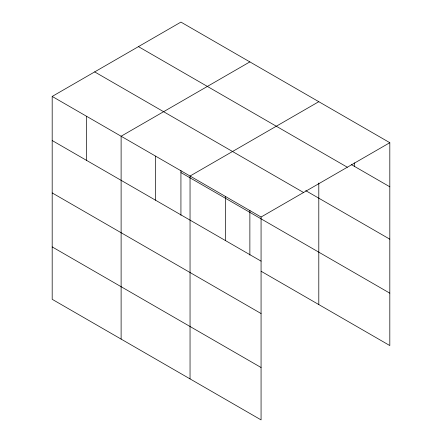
<?xml version="1.0" encoding="UTF-8"?>
<svg xmlns="http://www.w3.org/2000/svg" width="442" height="442" viewBox="0 0 442 442"><rect width="100%" height="100%" fill="white"/><g stroke="black" fill="none" stroke-linecap="round" stroke-linejoin="round"><path stroke-width="0.66" d="M52.184 96.433L261.067 217.033L261.067 419.9L52.184 299.3L52.184 96.433L180.933 22.1L389.816 142.7L389.816 345.567L261.156 271.283M249.868 61.897L121.114 136.23L121.114 339.097M318.798 101.693L190.043 176.032L190.043 378.899M261.067 217.033L389.816 142.7M351.351 164.59L389.816 186.8M138.445 46.631L347.329 167.231M305.726 190.64L389.816 239.188M94.671 71.902L303.555 192.502M180.933 172.573L389.816 293.173M52.184 140.534L261.067 261.134M52.184 192.927L261.067 313.527M52.184 246.907L261.067 367.506M354.307 162.849L354.307 166.297M318.798 183.021L318.798 304.56M249.868 210.348L249.868 255.111M225.558 196.53L225.558 240.63M180.933 170.551L180.933 215.315M155.578 156.131L155.578 200.232M86.649 116.334L86.649 160.429"/></g></svg>
